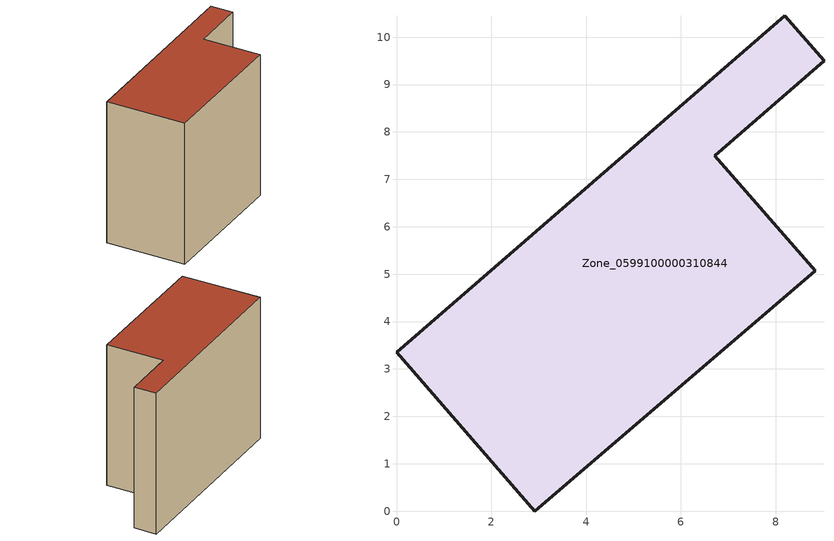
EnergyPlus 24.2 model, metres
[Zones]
Zone_0599100000310844
 floor ground (C_G): 0,3.35 8.19,10.45 9.02,9.5 6.72,7.5 8.84,5.07 2.92,0 z0
 wall outside (C_F): 8.19,10.45 0,3.35 2.92,0 8.84,5.07 6.72,7.5 9.02,9.5 8.19,10.45 z0:8.16
 roof outside (C_R): 0,3.35 2.92,0 8.84,5.07 6.72,7.5 9.02,9.5 8.19,10.45 z8.16
[BUILDING]
Pand.0599100000310844: North Axis=0; Terrain=City; Loads Convergence Tolerance Value=0.04; Temperature Convergence Tolerance Value=0.4; Solar Distribution=FullExterior; Maximum Number of Warmup Days=25; Minimum Number of Warmup Days=1
[Site:Location]
Rotterdam.The.Hague.AP_ZH_NLD Design_Conditions: Latitude=51.96; Longitude=4.45; Time Zone=1; Elevation=-4.5
[SITE:GROUNDTEMPERATURE:BUILDINGSURFACE]
18, 18, 18, 18, 18, 18, 18, 18, 18, 18, 18, 18
[MATERIAL] Thermal Absorptance=0.9; Solar Absorptance=0.7; Visible Absorptance=0.7
Name | Roughness | Thickness | Conductivity | Density | Specific Heat
G.TI.1946 | MediumSmooth | 0.15 | 1 | 540 | 1210
F.TI.1946 | Rough | 0.3 | 0.857143 | 1920 | 840
R.TI.1946 | MediumRough | 0.2 | 0.1 | 1500 | 1000
[CONSTRUCTION]
C_G: G.TI.1946
C_F: F.TI.1946
C_R: R.TI.1946
[ZONE]
Zone_0599100000310844: Type=1; Multiplier=1; Ceiling Height=Autocalculate; Volume=Autocalculate; Floor Area=autocalculate; Part of Total Floor Area=Yes
[ZONEINFILTRATION:DESIGNFLOWRATE]
Infil_Zone_0599100000310844: Zone or ZoneList or Space or SpaceList=Zone_0599100000310844; Schedule=AlwaysOn; Design Flow Rate Calculation Method=Flow/Area; Flow Rate per Floor Area=0.003; Constant Term Coefficient=1; Temperature Term Coefficient=0; Velocity Term Coefficient=0; Velocity Squared Term Coefficient=0
[HVACTEMPLATE:ZONE:IDEALLOADSAIRSYSTEM]
Zone_0599100000310844: Maximum Heating Supply Air Temperature=50; Minimum Cooling Supply Air Temperature=13; Maximum Heating Supply Air Humidity Ratio=0.0156; Minimum Cooling Supply Air Humidity Ratio=0.0077; Heating Limit=NoLimit; Cooling Limit=NoLimit; Dehumidification Control Type=ConstantSensibleHeatRatio; Cooling Sensible Heat Ratio=0.7; Dehumidification Setpoint=60; Humidification Control Type=None; Humidification Setpoint=30; Outdoor Air Method=None; Outdoor Air Flow Rate per Person=0.00944; Outdoor Air Flow Rate per Zone Floor Area=0; Outdoor Air Flow Rate per Zone=0; Demand Controlled Ventilation Type=None; Outdoor Air Economizer Type=NoEconomizer; Heat Recovery Type=None; Sensible Heat Recovery Effectiveness=0.7; Latent Heat Recovery Effectiveness=0.65
[ZONECONTROL:THERMOSTAT]
ThermostatControl_Zone_0599100000310844: Zone or ZoneList=Zone_0599100000310844; Control Type Schedule=DualSetpointControlType; Control 1=Thermostat_Zone_0599100000310844; Temperature Difference Between Cutout And Setpoint=0
[THERMOSTATSETPOINT:DUALSETPOINT]
Thermostat_Zone_0599100000310844: Heating Setpoint Temperature Schedule=HeatingSetpoint_Zone_0599100000310844; Cooling Setpoint Temperature Schedule=CoolingSetpoint_Zone_0599100000310844
[SCHEDULE:COMPACT]
HeatingSetpoint_Zone_0599100000310844: Through: 12/31, For: AllDays, Until: 24:00, 21
CoolingSetpoint_Zone_0599100000310844: Through: 12/31, For: AllDays, Until: 24:00, 24
DualSetpointControlType: Through: 12/31, For: AllDays, Until: 24:00, 4
AlwaysOn: Through: 12/31, For: AllDays, Until: 24:00, 1
